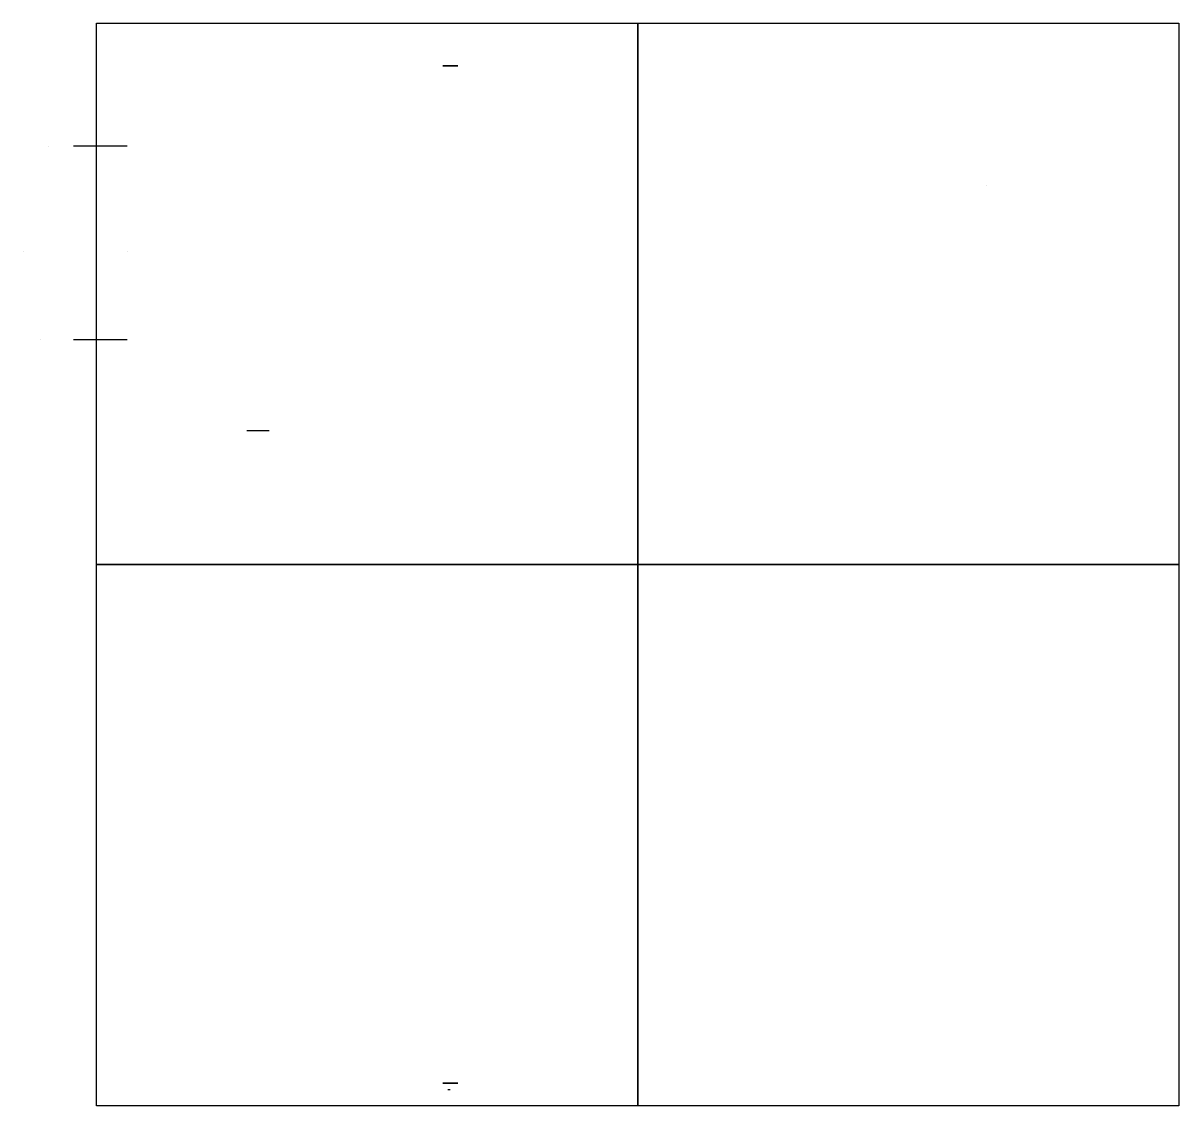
# Model space of a CAD drawing. Header units: millimetres. Extents: x -308 to 226, y 54 to 554.
import ezdxf

# ---------------------------------------------------------------- set-up
doc = ezdxf.new("R2010")
doc.units = ezdxf.units.MM
doc.layers.get('0').update_dxf_attribs({"true_color": 0xc2ced6})
doc.layers.add('Misc', color=7, linetype='Continuous', true_color=0x5e7a8d)

msp = doc.modelspace()

# ---------------------------------------------------------------- linework, layer by layer
at = {"extrusion": (0, 1, 0)}
msp.add_line((-110.38, 534.57, 2.68), (-110.38, 534.57, 12.19), dxfattribs=at)
msp.add_line((-111.47, 61.77, 69.09), (-110.38, 61.77, 43.91))
at = {"extrusion": (3.01899e-48, 1, -2.46519e-32)}
msp.add_line((-110.38, 61.81, -0.43), (-110.38, 61.81, -7.37), dxfattribs=at)
at = {"color": 1}
for points in [[(-273.8, 304.28), (-273.8, 554.28), (-23.8, 554.28), (-23.8, 304.28)], [(-23.8, 304.28), (-23.8, 554.28), (226.2, 554.28), (226.2, 304.28)], [(-273.8, 54.28), (-273.8, 304.28), (-23.8, 304.28), (-23.8, 54.28)], [(-23.8, 54.28), (-23.8, 304.28), (226.2, 304.28), (226.2, 54.28)]]:
    msp.add_lwpolyline(points, close=True, dxfattribs=at)
at = {"extrusion": (0, 1, 0)}
for centre in [(110.38, 22.2, 534.57), (110.38, 22.2, 64.74)]:
    msp.add_circle(centre, 3.47, dxfattribs=at)
at = {"extrusion": (0, -1, 0)}
for centre in [(-110.38, 30.63, -534.57), (-110.38, 30.63, -64.74)]:
    msp.add_circle(centre, 1.59, dxfattribs=at)
at = {"layer": 'Misc'}
for p, q in [((-295.9, 497.42, -0.3), (-295.9, 497.42, 69.09)), ((-307.73, 448.7, 69.09), (-307.73, 448.7, -0.3)), ((-259.7, 448.7, 69.09), (-259.7, 448.7, -0.3)), ((-299.61, 407.96, -0.3), (-299.61, 407.96, 69.09)), ((-194.04, 366, 96.75), (-204.34, 366, 96.75))]:
    msp.add_line(p, q, dxfattribs=at)
at = {"layer": 'Misc', "extrusion": (-1, 6.65601e-31, 2.03012e-16)}
for p, q in [((-259.7, 497.42, 29.31), (-284.48, 497.42, 29.31)), ((-259.7, 407.96, 34.4), (-284.48, 407.96, 34.4))]:
    msp.add_line(p, q, dxfattribs=at)
at = {"layer": 'Misc', "extrusion": (0.039722, 5.99347e-16, 0.999211)}
msp.add_line((137.27, 479.52, 43.81), (137.27, 479.52, 27.95), dxfattribs=at)

doc.saveas('drawing.dxf')
